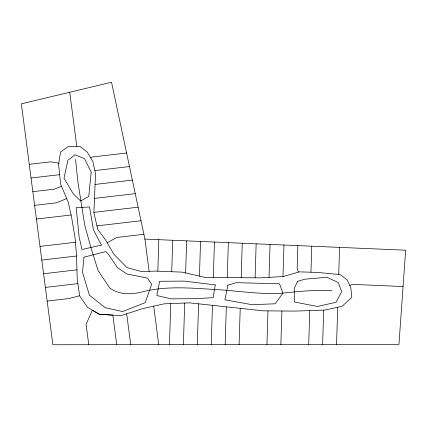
<?xml version="1.0" encoding="UTF-8"?>
<svg xmlns="http://www.w3.org/2000/svg" width="427" height="427" viewBox="0 0 427 427"><rect width="100%" height="100%" fill="white"/><g stroke="black" fill="none" stroke-linecap="round" stroke-linejoin="round"><path stroke-width="0.64" d="M157.835 271.193L158.817 239.675M169.471 344.621L170.752 303.581M171.745 271.737L172.727 240.268M183.397 344.6L184.688 303.063M185.628 272.949L186.631 240.865M197.317 344.584L198.587 303.859M199.452 276.125L200.535 241.458M211.242 344.568L212.465 305.417M213.335 277.449L214.439 242.05M225.168 344.552L226.337 306.986M227.255 277.545L228.344 242.643M239.088 344.536L240.214 308.518M241.175 277.673L242.248 243.235M255.095 277.801L256.152 243.828M266.939 344.504L267.985 310.872M269.031 277.374L270.056 244.42M280.859 344.488L281.905 310.989M282.978 276.541L283.96 245.013M297.865 245.605L297.16 268.252L298.366 272.1M308.705 344.456L309.762 310.621L324.707 310.066L341.979 306.378L351.795 297.368L350.834 287.766L347.194 279.963L340.25 274.625L317.549 272.421L299.167 271.86L283.48 276.509L260.956 277.854L204.965 277.395L182.11 272.138L155.359 271.097L141.524 271.615L126.942 267.58L113.956 254.332L105.528 239.894L97.815 229.502L93.897 212.87L95.525 173.65L92.867 161.566L87.252 152.092L79.769 146.269L67.984 146.707L60.549 152.065L58.6 164.342L60.618 184.101L68.203 202.126L71.501 216.751L75.163 238.479L76.54 255.72L77.175 278.58L79.582 295.778L87.343 307.189L99.512 314.363L121.14 315.596L142.356 308.705L164.192 303.827L189.818 302.871L263.128 310.829L294.486 311.096L309.762 310.621M310.957 272.218L311.769 246.198M322.631 344.44L323.703 310.103M336.556 344.424L337.714 307.285M338.734 274.481L339.577 247.388M90.673 157.862L92.163 157.013L126.6 153.005M107.225 242.803L116.694 237.465L143.899 234.3M349.788 285.53L352.35 284.382L403.067 286.544M61.541 186.289L54.352 189.177L32.842 191.675M66.719 198.603L56.14 202.852L34.635 205.355M79.582 295.778L68.667 298.585L47.162 301.088M29.266 164.326L50.776 161.822L58.787 163.167M31.054 178L59.657 174.675M94.847 170.581L129.482 166.557M95.013 184.448L132.365 180.103M94.442 198.4L135.247 193.655M36.423 219.03L71.106 214.994M93.919 212.342L138.129 207.202M96.961 225.872L141.017 220.754M39.999 246.384L75.462 242.258M41.793 260.059L76.55 256.019M43.581 273.734L76.935 269.859M45.369 287.408L77.885 283.629M331.742 290.445C315.42 289.949 299.13 291.262 282.925 293.13C259.862 294.731 236.916 290.654 213.938 289.421C189.647 287.963 164.592 285.695 140.846 292.292C130.208 294.635 118.407 294.822 109.477 287.659L98.061 270.451L90.956 247.745L84.776 225.2L78.098 183.279L75.536 159.549M144.913 239.083L405.65 250.201L398.957 344.349L52.873 344.754L21.35 103.836L111.538 82.246L144.913 239.083L149.135 271.332M153.715 306.164L158.727 344.632M126.68 313.797L130.721 344.664M116.715 344.68L112.851 315.121L99.208 314.187L92.371 310.296L86.094 324.333L88.763 344.712M69.729 92.253L76.812 146.376M91.165 172.108L88.784 196.441L80.671 201.053L73.337 193.89L63.991 178.171L67.893 160.264L75.024 154.771L84.541 158.705L91.165 172.108M83.975 257.171L82.512 272.282L89.408 295.164L105.053 307.621L122.677 311.555L145.217 302.636L151.708 284.217L147.512 278.132L126.723 273.947L117.313 267.499L108.495 254.423L105.757 251.588L83.975 257.171M215.272 284.91L213.132 297.662L195.753 298.676L171.104 298.857L156.848 295.532L159.65 281.286L184.304 281.105L215.272 284.91M227.89 285.177L224.917 299.797L251.861 304.67L275.18 303.805L282.925 293.13L279.552 283.811L236.296 282.663L227.89 285.177M297.598 281.302L294.246 288.406L294.368 301.99L317.4 306.458L336.102 302.279L341.685 291.604L338.264 282.551L326.874 277.278L304.905 279.199L297.598 281.302M101.429 245.103L81.995 249.501L79.15 237.118L76.187 207.666L89.499 206.988L93.428 229.795L101.429 245.103"/></g></svg>
